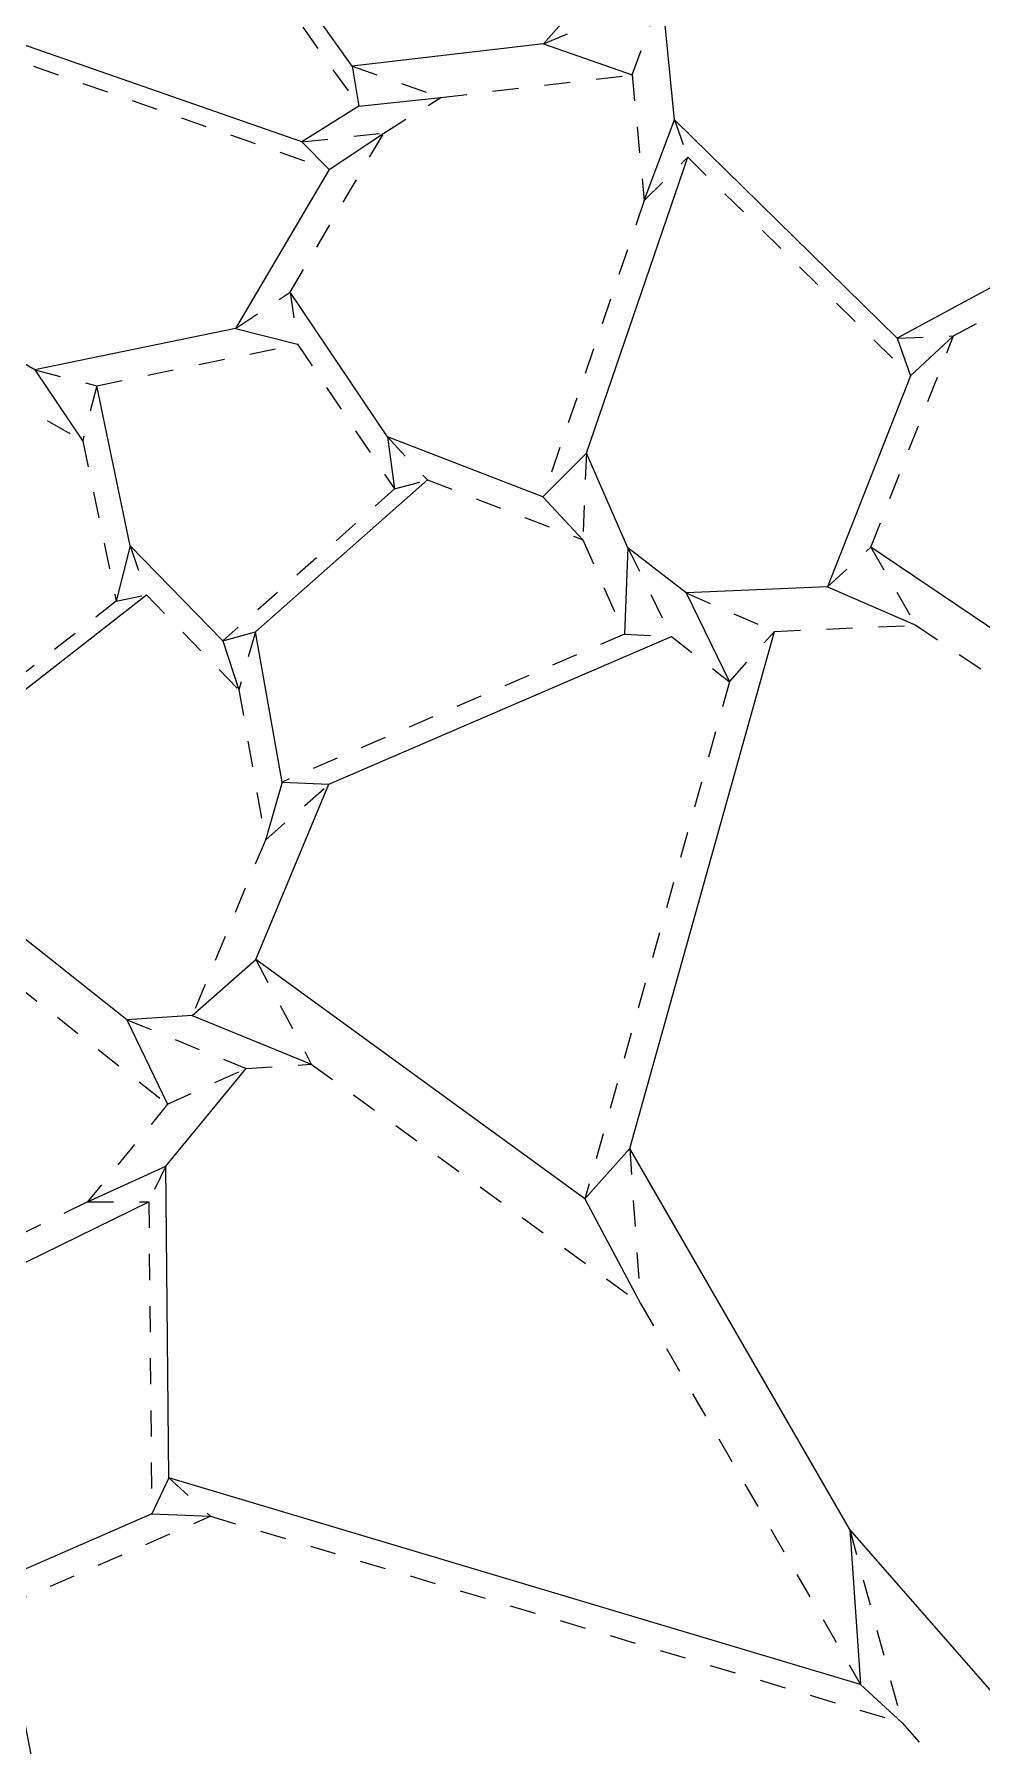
# Model space of a CAD drawing. Extents: x -8 to 221, y -288 to -9.
# Drawn here: x 142.2 to 180.6, y -222.6 to -153.1 of the extents above; entities that cross this region are included whole.
import ezdxf

# ---------------------------------------------------------------- set-up
doc = ezdxf.new("R2010")
doc.units = 0
for name, pattern in [('AI-LINETYPE-183', [2.116667, 1.058333, -1.058333]), ('AI-LINETYPE-197', [2.116667, 1.058333, -1.058333]), ('AI-LINETYPE-210', [2.116667, 1.058333, -1.058333]), ('AI-LINETYPE-211', [2.116667, 1.058333, -1.058333]), ('AI-LINETYPE-212', [2.116667, 1.058333, -1.058333]), ('AI-LINETYPE-213', [2.116667, 1.058333, -1.058333]), ('AI-LINETYPE-214', [2.116667, 1.058333, -1.058333]), ('AI-LINETYPE-227', [2.116667, 1.058333, -1.058333]), ('AI-LINETYPE-228', [2.116667, 1.058333, -1.058333]), ('AI-LINETYPE-229', [2.116667, 1.058333, -1.058333]), ('AI-LINETYPE-230', [2.116667, 1.058333, -1.058333]), ('AI-LINETYPE-240', [2.116667, 1.058333, -1.058333]), ('AI-LINETYPE-241', [2.116667, 1.058333, -1.058333]), ('AI-LINETYPE-242', [2.116667, 1.058333, -1.058333]), ('AI-LINETYPE-246', [2.116667, 1.058333, -1.058333]), ('AI-LINETYPE-248', [2.116667, 1.058333, -1.058333]), ('AI-LINETYPE-252', [2.116667, 1.058333, -1.058333]), ('AI-LINETYPE-253', [2.116667, 1.058333, -1.058333]), ('AI-LINETYPE-254', [2.116667, 1.058333, -1.058333]), ('AI-LINETYPE-257', [2.116667, 1.058333, -1.058333]), ('AI-LINETYPE-258', [2.116667, 1.058333, -1.058333]), ('AI-LINETYPE-259', [2.116667, 1.058333, -1.058333]), ('AI-LINETYPE-273', [2.116667, 1.058333, -1.058333]), ('AI-LINETYPE-274', [2.116667, 1.058333, -1.058333]), ('AI-LINETYPE-278', [2.116667, 1.058333, -1.058333]), ('AI-LINETYPE-279', [2.116667, 1.058333, -1.058333]), ('AI-LINETYPE-294', [2.116667, 1.058333, -1.058333]), ('AI-LINETYPE-295', [2.116667, 1.058333, -1.058333]), ('AI-LINETYPE-296', [2.116667, 1.058333, -1.058333]), ('AI-LINETYPE-301', [2.116667, 1.058333, -1.058333]), ('AI-LINETYPE-302', [2.116667, 1.058333, -1.058333]), ('AI-LINETYPE-303', [2.116667, 1.058333, -1.058333]), ('AI-LINETYPE-304', [2.116667, 1.058333, -1.058333]), ('AI-LINETYPE-313', [2.116667, 1.058333, -1.058333]), ('AI-LINETYPE-314', [2.116667, 1.058333, -1.058333]), ('AI-LINETYPE-315', [2.116667, 1.058333, -1.058333]), ('AI-LINETYPE-320', [2.116667, 1.058333, -1.058333]), ('AI-LINETYPE-500', [2.116667, 1.058333, -1.058333]), ('AI-LINETYPE-501', [2.116667, 1.058333, -1.058333]), ('AI-LINETYPE-514', [2.116667, 1.058333, -1.058333]), ('AI-LINETYPE-528', [2.116667, 1.058333, -1.058333]), ('AI-LINETYPE-529', [2.116667, 1.058333, -1.058333]), ('AI-LINETYPE-543', [2.116667, 1.058333, -1.058333]), ('AI-LINETYPE-544', [2.116667, 1.058333, -1.058333]), ('AI-LINETYPE-545', [2.116667, 1.058333, -1.058333]), ('AI-LINETYPE-546', [2.116667, 1.058333, -1.058333]), ('AI-LINETYPE-547', [2.116667, 1.058333, -1.058333]), ('AI-LINETYPE-548', [2.116667, 1.058333, -1.058333]), ('AI-LINETYPE-557', [2.116667, 1.058333, -1.058333]), ('AI-LINETYPE-558', [2.116667, 1.058333, -1.058333]), ('AI-LINETYPE-559', [2.116667, 1.058333, -1.058333]), ('AI-LINETYPE-560', [2.116667, 1.058333, -1.058333]), ('AI-LINETYPE-561', [2.116667, 1.058333, -1.058333]), ('AI-LINETYPE-562', [2.116667, 1.058333, -1.058333]), ('AI-LINETYPE-563', [2.116667, 1.058333, -1.058333]), ('AI-LINETYPE-571', [2.116667, 1.058333, -1.058333]), ('AI-LINETYPE-575', [2.116667, 1.058333, -1.058333]), ('AI-LINETYPE-580', [2.116667, 1.058333, -1.058333]), ('AI-LINETYPE-581', [2.116667, 1.058333, -1.058333]), ('AI-LINETYPE-585', [2.116667, 1.058333, -1.058333]), ('AI-LINETYPE-586', [2.116667, 1.058333, -1.058333]), ('AI-LINETYPE-603', [2.116667, 1.058333, -1.058333]), ('AI-LINETYPE-604', [2.116667, 1.058333, -1.058333]), ('AI-LINETYPE-608', [2.116667, 1.058333, -1.058333]), ('AI-LINETYPE-609', [2.116667, 1.058333, -1.058333]), ('AI-LINETYPE-621', [2.116667, 1.058333, -1.058333]), ('AI-LINETYPE-622', [2.116667, 1.058333, -1.058333]), ('AI-LINETYPE-626', [2.116667, 1.058333, -1.058333]), ('AI-LINETYPE-627', [2.116667, 1.058333, -1.058333])]:
    doc.linetypes.add(name, pattern=pattern)
doc.layers.add('MOUNTAINLINE', color=7, linetype='CONTINUOUS')
doc.layers.add('VALLEYLINE', color=7, linetype='CONTINUOUS')

# ---------------------------------------------------------------- blocks, each defined once
blk = doc.blocks.new('BLOCK_164')
at = {"layer": 'VALLEYLINE', "color": 29}
blk.add_lwpolyline([(164.573, -151.517), (162.823, -153.513)], dxfattribs=at)
blk = doc.blocks.new('BLOCK_165')
at = {"layer": 'VALLEYLINE', "color": 29}
blk.add_lwpolyline([(162.823, -153.513), (155.061, -154.423)], dxfattribs=at)
blk = doc.blocks.new('BLOCK_166')
at = {"layer": 'VALLEYLINE', "color": 29}
blk.add_lwpolyline([(155.061, -154.423), (150.33, -147.769)], dxfattribs=at)
blk = doc.blocks.new('BLOCK_179')
at = {"layer": 'VALLEYLINE', "color": 29}
blk.add_lwpolyline([(155.328, -156.039), (153.017, -157.489)], dxfattribs=at)
blk = doc.blocks.new('BLOCK_180')
at = {"layer": 'VALLEYLINE', "color": 29}
blk.add_lwpolyline([(153.017, -157.489), (141.023, -153.302)], dxfattribs=at)
blk = doc.blocks.new('BLOCK_195')
at = {"layer": 'VALLEYLINE', "color": 29}
blk.add_lwpolyline([(154.123, -158.606), (150.327, -165.06)], dxfattribs=at)
blk = doc.blocks.new('BLOCK_196')
at = {"layer": 'VALLEYLINE', "color": 29}
blk.add_lwpolyline([(150.327, -165.06), (142.177, -166.748)], dxfattribs=at)
blk = doc.blocks.new('BLOCK_197')
at = {"layer": 'VALLEYLINE', "color": 29}
blk.add_lwpolyline([(142.177, -166.748), (137.071, -163.791)], dxfattribs=at)
blk = doc.blocks.new('BLOCK_209')
at = {"layer": 'VALLEYLINE', "color": 29}
blk.add_lwpolyline([(162.802, -171.9), (156.492, -169.467)], dxfattribs=at)
blk = doc.blocks.new('BLOCK_210')
at = {"layer": 'VALLEYLINE', "color": 29}
blk.add_lwpolyline([(156.492, -169.467), (152.548, -163.589)], dxfattribs=at)
blk = doc.blocks.new('BLOCK_211')
at = {"layer": 'VALLEYLINE', "color": 29}
blk.add_lwpolyline([(202.955, -151.537), (177.18, -165.464)], dxfattribs=at)
blk = doc.blocks.new('BLOCK_212')
at = {"layer": 'VALLEYLINE', "color": 29}
blk.add_lwpolyline([(177.18, -165.464), (168.141, -156.594)], dxfattribs=at)
blk = doc.blocks.new('BLOCK_213')
at = {"layer": 'VALLEYLINE', "color": 29}
blk.add_lwpolyline([(168.141, -156.594), (167.642, -151.493)], dxfattribs=at)
blk = doc.blocks.new('BLOCK_224')
at = {"layer": 'VALLEYLINE', "color": 29}
blk.add_lwpolyline([(177.717, -166.981), (174.358, -175.55)], dxfattribs=at)
blk = doc.blocks.new('BLOCK_225')
at = {"layer": 'VALLEYLINE', "color": 29}
blk.add_lwpolyline([(174.358, -175.55), (168.615, -175.802)], dxfattribs=at)
blk = doc.blocks.new('BLOCK_226')
at = {"layer": 'VALLEYLINE', "color": 29}
blk.add_lwpolyline([(168.615, -175.802), (166.25, -173.964)], dxfattribs=at)
blk = doc.blocks.new('BLOCK_227')
at = {"layer": 'VALLEYLINE', "color": 29}
blk.add_lwpolyline([(166.25, -173.964), (164.564, -170.133)], dxfattribs=at)
blk = doc.blocks.new('BLOCK_228')
at = {"layer": 'VALLEYLINE', "color": 29}
blk.add_lwpolyline([(164.564, -170.133), (168.678, -158.111)], dxfattribs=at)
blk = doc.blocks.new('BLOCK_229')
at = {"layer": 'VALLEYLINE', "color": 29}
blk.add_lwpolyline([(149.804, -177.741), (146.051, -173.886)], dxfattribs=at)
blk = doc.blocks.new('BLOCK_230')
at = {"layer": 'VALLEYLINE', "color": 29}
blk.add_lwpolyline([(146.051, -173.886), (144.688, -167.389)], dxfattribs=at)
blk = doc.blocks.new('BLOCK_238')
at = {"layer": 'VALLEYLINE', "color": 29}
blk.add_lwpolyline([(218.861, -202.774), (176.112, -173.939)], dxfattribs=at)
blk = doc.blocks.new('BLOCK_243')
at = {"layer": 'VALLEYLINE', "color": 29}
blk.add_lwpolyline([(152.212, -183.478), (151.135, -177.374)], dxfattribs=at)
blk = doc.blocks.new('BLOCK_244')
at = {"layer": 'VALLEYLINE', "color": 29}
blk.add_lwpolyline([(151.135, -177.374), (158.114, -171.213)], dxfattribs=at)
blk = doc.blocks.new('BLOCK_248')
at = {"layer": 'VALLEYLINE', "color": 29}
blk.add_lwpolyline([(148.564, -192.947), (145.916, -193.123)], dxfattribs=at)
blk = doc.blocks.new('BLOCK_249')
at = {"layer": 'VALLEYLINE', "color": 29}
blk.add_lwpolyline([(145.916, -193.123), (139.784, -188.276)], dxfattribs=at)
blk = doc.blocks.new('BLOCK_251')
at = {"layer": 'VALLEYLINE', "color": 29}
blk.add_lwpolyline([(141.143, -180.226), (146.706, -175.877)], dxfattribs=at)
blk = doc.blocks.new('BLOCK_272')
at = {"layer": 'VALLEYLINE', "color": 29}
blk.add_lwpolyline([(164.507, -200.392), (151.146, -190.679)], dxfattribs=at)
blk = doc.blocks.new('BLOCK_273')
at = {"layer": 'VALLEYLINE', "color": 29}
blk.add_lwpolyline([(151.146, -190.679), (154.117, -183.566)], dxfattribs=at)
blk = doc.blocks.new('BLOCK_274')
at = {"layer": 'VALLEYLINE', "color": 29}
blk.add_lwpolyline([(154.117, -183.566), (168.015, -177.565)], dxfattribs=at)
blk = doc.blocks.new('BLOCK_277')
at = {"layer": 'VALLEYLINE', "color": 29}
blk.add_lwpolyline([(202.922, -245.434), (175.253, -213.813)], dxfattribs=at)
blk = doc.blocks.new('BLOCK_278')
at = {"layer": 'VALLEYLINE', "color": 29}
blk.add_lwpolyline([(175.253, -213.813), (166.324, -198.35)], dxfattribs=at)
blk = doc.blocks.new('BLOCK_279')
at = {"layer": 'VALLEYLINE', "color": 29}
blk.add_lwpolyline([(166.324, -198.35), (172.197, -177.361)], dxfattribs=at)
blk = doc.blocks.new('BLOCK_295')
at = {"layer": 'VALLEYLINE', "color": 29}
blk.add_lwpolyline([(175.691, -220.102), (147.617, -211.724)], dxfattribs=at)
blk = doc.blocks.new('BLOCK_296')
at = {"layer": 'VALLEYLINE', "color": 29}
blk.add_lwpolyline([(147.617, -211.724), (147.497, -199.061)], dxfattribs=at)
blk = doc.blocks.new('BLOCK_297')
at = {"layer": 'VALLEYLINE', "color": 29}
blk.add_lwpolyline([(147.497, -199.061), (150.752, -195.101)], dxfattribs=at)
blk = doc.blocks.new('BLOCK_298')
at = {"layer": 'VALLEYLINE', "color": 29}
blk.add_lwpolyline([(146.925, -213.177), (138.49, -216.86)], dxfattribs=at)
blk = doc.blocks.new('BLOCK_302')
at = {"layer": 'VALLEYLINE', "color": 29}
blk.add_lwpolyline([(135.395, -206.105), (146.805, -200.513)], dxfattribs=at)
blk = doc.blocks.new('BLOCK_317')
at = {"layer": 'VALLEYLINE', "color": 29}
blk.add_lwpolyline([(148.032, -253.815), (140.869, -216.961)], dxfattribs=at)
blk = doc.blocks.new('BLOCK_493')
at = {"layer": 'VALLEYLINE', "color": 29}
blk.add_lwpolyline([(162.823, -153.513), (166.418, -154.776)], dxfattribs=at)
blk = doc.blocks.new('BLOCK_494')
at = {"layer": 'VALLEYLINE', "color": 29}
blk.add_lwpolyline([(155.061, -154.423), (155.328, -156.039)], dxfattribs=at)
blk = doc.blocks.new('BLOCK_506')
at = {"layer": 'VALLEYLINE', "color": 29}
blk.add_lwpolyline([(155.328, -156.039), (158.656, -155.685)], dxfattribs=at)
blk = doc.blocks.new('BLOCK_507')
at = {"layer": 'VALLEYLINE', "color": 29}
blk.add_lwpolyline([(153.017, -157.489), (154.123, -158.606)], dxfattribs=at)
blk = doc.blocks.new('BLOCK_519')
at = {"layer": 'VALLEYLINE', "color": 29}
blk.add_lwpolyline([(154.123, -158.606), (156.344, -157.135)], dxfattribs=at)
blk = doc.blocks.new('BLOCK_520')
at = {"layer": 'VALLEYLINE', "color": 29}
blk.add_lwpolyline([(150.327, -165.06), (152.839, -165.702)], dxfattribs=at)
blk = doc.blocks.new('BLOCK_521')
at = {"layer": 'VALLEYLINE', "color": 29}
blk.add_lwpolyline([(142.177, -166.748), (144.12, -169.64)], dxfattribs=at)
blk = doc.blocks.new('BLOCK_534')
at = {"layer": 'VALLEYLINE', "color": 29}
blk.add_lwpolyline([(166.917, -159.877), (168.141, -156.594)], dxfattribs=at)
blk = doc.blocks.new('BLOCK_535')
at = {"layer": 'VALLEYLINE', "color": 29}
blk.add_lwpolyline([(162.802, -171.9), (164.564, -170.133)], dxfattribs=at)
blk = doc.blocks.new('BLOCK_536')
at = {"layer": 'VALLEYLINE', "color": 29}
blk.add_lwpolyline([(162.802, -171.9), (164.424, -173.645)], dxfattribs=at)
blk = doc.blocks.new('BLOCK_537')
at = {"layer": 'VALLEYLINE', "color": 29}
blk.add_lwpolyline([(156.492, -169.467), (156.783, -171.58)], dxfattribs=at)
blk = doc.blocks.new('BLOCK_539')
at = {"layer": 'VALLEYLINE', "color": 29}
blk.add_lwpolyline([(177.18, -165.464), (177.717, -166.981)], dxfattribs=at)
blk = doc.blocks.new('BLOCK_548')
at = {"layer": 'VALLEYLINE', "color": 29}
blk.add_lwpolyline([(177.717, -166.981), (179.471, -165.37)], dxfattribs=at)
blk = doc.blocks.new('BLOCK_549')
at = {"layer": 'VALLEYLINE', "color": 29}
blk.add_lwpolyline([(174.358, -175.55), (177.94, -177.109)], dxfattribs=at)
blk = doc.blocks.new('BLOCK_550')
at = {"layer": 'VALLEYLINE', "color": 29}
blk.add_lwpolyline([(168.615, -175.802), (170.381, -179.403)], dxfattribs=at)
blk = doc.blocks.new('BLOCK_551')
at = {"layer": 'VALLEYLINE', "color": 29}
blk.add_lwpolyline([(166.25, -173.964), (166.11, -177.476)], dxfattribs=at)
blk = doc.blocks.new('BLOCK_552')
at = {"layer": 'VALLEYLINE', "color": 29}
blk.add_lwpolyline([(149.804, -177.741), (151.135, -177.374)], dxfattribs=at)
blk = doc.blocks.new('BLOCK_553')
at = {"layer": 'VALLEYLINE', "color": 29}
blk.add_lwpolyline([(149.804, -177.741), (150.458, -179.732)], dxfattribs=at)
blk = doc.blocks.new('BLOCK_554')
at = {"layer": 'VALLEYLINE', "color": 29}
blk.add_lwpolyline([(146.051, -173.886), (145.483, -176.136)], dxfattribs=at)
blk = doc.blocks.new('BLOCK_569')
at = {"layer": 'VALLEYLINE', "color": 29}
blk.add_lwpolyline([(152.212, -183.478), (154.117, -183.566)], dxfattribs=at)
blk = doc.blocks.new('BLOCK_570')
at = {"layer": 'VALLEYLINE', "color": 29}
blk.add_lwpolyline([(152.212, -183.478), (151.535, -185.835)], dxfattribs=at)
blk = doc.blocks.new('BLOCK_574')
at = {"layer": 'VALLEYLINE', "color": 29}
blk.add_lwpolyline([(148.564, -192.947), (151.146, -190.679)], dxfattribs=at)
blk = doc.blocks.new('BLOCK_575')
at = {"layer": 'VALLEYLINE', "color": 29}
blk.add_lwpolyline([(148.564, -192.947), (153.4, -194.926)], dxfattribs=at)
blk = doc.blocks.new('BLOCK_576')
at = {"layer": 'VALLEYLINE', "color": 29}
blk.add_lwpolyline([(145.916, -193.123), (147.565, -196.556)], dxfattribs=at)
blk = doc.blocks.new('BLOCK_592')
at = {"layer": 'VALLEYLINE', "color": 29}
blk.add_lwpolyline([(164.507, -200.392), (166.324, -198.35)], dxfattribs=at)
blk = doc.blocks.new('BLOCK_593')
at = {"layer": 'VALLEYLINE', "color": 29}
blk.add_lwpolyline([(164.507, -200.392), (166.761, -204.638)], dxfattribs=at)
blk = doc.blocks.new('BLOCK_597')
at = {"layer": 'VALLEYLINE', "color": 29}
blk.add_lwpolyline([(175.253, -213.813), (175.691, -220.102)], dxfattribs=at)
blk = doc.blocks.new('BLOCK_609')
at = {"layer": 'VALLEYLINE', "color": 29}
blk.add_lwpolyline([(144.31, -200.517), (147.497, -199.061)], dxfattribs=at)
blk = doc.blocks.new('BLOCK_614')
at = {"layer": 'VALLEYLINE', "color": 29}
blk.add_lwpolyline([(175.691, -220.102), (177.378, -221.656)], dxfattribs=at)
blk = doc.blocks.new('BLOCK_615')
at = {"layer": 'VALLEYLINE', "color": 29}
blk.add_lwpolyline([(147.617, -211.724), (146.925, -213.177)], dxfattribs=at)
blk = doc.blocks.new('BLOCK_616')
at = {"layer": 'VALLEYLINE', "color": 29}
blk.add_lwpolyline([(146.925, -213.177), (149.304, -213.278)], dxfattribs=at)
blk = doc.blocks.new('BLOCK_808')
at = {"layer": 'MOUNTAINLINE', "color": 29, "linetype": 'AI-LINETYPE-183'}
blk.add_lwpolyline([(150.596, -149.386), (155.328, -156.039)], dxfattribs=at)
blk = doc.blocks.new('BLOCK_822')
at = {"layer": 'MOUNTAINLINE', "color": 29, "linetype": 'AI-LINETYPE-197'}
blk.add_lwpolyline([(142.13, -154.419), (154.123, -158.606)], dxfattribs=at)
blk = doc.blocks.new('BLOCK_835')
at = {"layer": 'MOUNTAINLINE', "color": 29, "linetype": 'AI-LINETYPE-210'}
blk.add_lwpolyline([(158.656, -155.685), (166.418, -154.776)], dxfattribs=at)
blk = doc.blocks.new('BLOCK_836')
at = {"layer": 'MOUNTAINLINE', "color": 29, "linetype": 'AI-LINETYPE-211'}
blk.add_lwpolyline([(166.418, -154.776), (166.917, -159.877)], dxfattribs=at)
blk = doc.blocks.new('BLOCK_837')
at = {"layer": 'MOUNTAINLINE', "color": 29, "linetype": 'AI-LINETYPE-212'}
blk.add_lwpolyline([(166.917, -159.877), (162.802, -171.9)], dxfattribs=at)
blk = doc.blocks.new('BLOCK_838')
at = {"layer": 'MOUNTAINLINE', "color": 29, "linetype": 'AI-LINETYPE-213'}
blk.add_lwpolyline([(152.548, -163.589), (156.344, -157.135)], dxfattribs=at)
blk = doc.blocks.new('BLOCK_839')
at = {"layer": 'MOUNTAINLINE', "color": 29, "linetype": 'AI-LINETYPE-214'}
blk.add_lwpolyline([(156.344, -157.135), (158.656, -155.685)], dxfattribs=at)
blk = doc.blocks.new('BLOCK_852')
at = {"layer": 'MOUNTAINLINE', "color": 29, "linetype": 'AI-LINETYPE-227'}
blk.add_lwpolyline([(168.678, -158.111), (177.717, -166.981)], dxfattribs=at)
blk = doc.blocks.new('BLOCK_853')
at = {"layer": 'MOUNTAINLINE', "color": 29, "linetype": 'AI-LINETYPE-228'}
blk.add_lwpolyline([(152.839, -165.702), (156.783, -171.58)], dxfattribs=at)
blk = doc.blocks.new('BLOCK_854')
at = {"layer": 'MOUNTAINLINE', "color": 29, "linetype": 'AI-LINETYPE-229'}
blk.add_lwpolyline([(156.783, -171.58), (149.804, -177.741)], dxfattribs=at)
blk = doc.blocks.new('BLOCK_855')
at = {"layer": 'MOUNTAINLINE', "color": 29, "linetype": 'AI-LINETYPE-230'}
blk.add_lwpolyline([(144.688, -167.389), (152.839, -165.702)], dxfattribs=at)
blk = doc.blocks.new('BLOCK_865')
at = {"layer": 'MOUNTAINLINE', "color": 29, "linetype": 'AI-LINETYPE-240'}
blk.add_lwpolyline([(139.013, -166.683), (144.12, -169.64)], dxfattribs=at)
blk = doc.blocks.new('BLOCK_866')
at = {"layer": 'MOUNTAINLINE', "color": 29, "linetype": 'AI-LINETYPE-241'}
blk.add_lwpolyline([(144.12, -169.64), (145.483, -176.136)], dxfattribs=at)
blk = doc.blocks.new('BLOCK_867')
at = {"layer": 'MOUNTAINLINE', "color": 29, "linetype": 'AI-LINETYPE-242'}
blk.add_lwpolyline([(145.483, -176.136), (139.92, -180.485)], dxfattribs=at)
blk = doc.blocks.new('BLOCK_871')
at = {"layer": 'MOUNTAINLINE', "color": 29, "linetype": 'AI-LINETYPE-246'}
blk.add_lwpolyline([(179.471, -165.37), (205.246, -151.443)], dxfattribs=at)
blk = doc.blocks.new('BLOCK_873')
at = {"layer": 'MOUNTAINLINE', "color": 29, "linetype": 'AI-LINETYPE-248'}
blk.add_lwpolyline([(176.112, -173.939), (179.471, -165.37)], dxfattribs=at)
blk = doc.blocks.new('BLOCK_877')
at = {"layer": 'MOUNTAINLINE', "color": 29, "linetype": 'AI-LINETYPE-252'}
blk.add_lwpolyline([(158.114, -171.213), (164.424, -173.645)], dxfattribs=at)
blk = doc.blocks.new('BLOCK_878')
at = {"layer": 'MOUNTAINLINE', "color": 29, "linetype": 'AI-LINETYPE-253'}
blk.add_lwpolyline([(164.424, -173.645), (166.11, -177.476)], dxfattribs=at)
blk = doc.blocks.new('BLOCK_879')
at = {"layer": 'MOUNTAINLINE', "color": 29, "linetype": 'AI-LINETYPE-254'}
blk.add_lwpolyline([(166.11, -177.476), (152.212, -183.478)], dxfattribs=at)
blk = doc.blocks.new('BLOCK_882')
at = {"layer": 'MOUNTAINLINE', "color": 29, "linetype": 'AI-LINETYPE-257'}
blk.add_lwpolyline([(146.706, -175.877), (150.458, -179.732)], dxfattribs=at)
blk = doc.blocks.new('BLOCK_883')
at = {"layer": 'MOUNTAINLINE', "color": 29, "linetype": 'AI-LINETYPE-258'}
blk.add_lwpolyline([(150.458, -179.732), (151.535, -185.835)], dxfattribs=at)
blk = doc.blocks.new('BLOCK_884')
at = {"layer": 'MOUNTAINLINE', "color": 29, "linetype": 'AI-LINETYPE-259'}
blk.add_lwpolyline([(151.535, -185.835), (148.564, -192.947)], dxfattribs=at)
blk = doc.blocks.new('BLOCK_898')
at = {"layer": 'MOUNTAINLINE', "color": 29, "linetype": 'AI-LINETYPE-273'}
blk.add_lwpolyline([(168.015, -177.565), (170.381, -179.403)], dxfattribs=at)
blk = doc.blocks.new('BLOCK_899')
at = {"layer": 'MOUNTAINLINE', "color": 29, "linetype": 'AI-LINETYPE-274'}
blk.add_lwpolyline([(170.381, -179.403), (164.507, -200.392)], dxfattribs=at)
blk = doc.blocks.new('BLOCK_903')
at = {"layer": 'MOUNTAINLINE', "color": 29, "linetype": 'AI-LINETYPE-278'}
blk.add_lwpolyline([(177.94, -177.109), (220.688, -205.944)], dxfattribs=at)
blk = doc.blocks.new('BLOCK_904')
at = {"layer": 'MOUNTAINLINE', "color": 29, "linetype": 'AI-LINETYPE-279'}
blk.add_lwpolyline([(172.197, -177.361), (177.94, -177.109)], dxfattribs=at)
blk = doc.blocks.new('BLOCK_919')
at = {"layer": 'MOUNTAINLINE', "color": 29, "linetype": 'AI-LINETYPE-294'}
blk.add_lwpolyline([(141.433, -191.71), (147.565, -196.556)], dxfattribs=at)
blk = doc.blocks.new('BLOCK_920')
at = {"layer": 'MOUNTAINLINE', "color": 29, "linetype": 'AI-LINETYPE-295'}
blk.add_lwpolyline([(147.565, -196.556), (144.31, -200.517)], dxfattribs=at)
blk = doc.blocks.new('BLOCK_921')
at = {"layer": 'MOUNTAINLINE', "color": 29, "linetype": 'AI-LINETYPE-296'}
blk.add_lwpolyline([(144.31, -200.517), (132.9, -206.108)], dxfattribs=at)
blk = doc.blocks.new('BLOCK_926')
at = {"layer": 'MOUNTAINLINE', "color": 29, "linetype": 'AI-LINETYPE-301'}
blk.add_lwpolyline([(150.752, -195.101), (153.4, -194.926)], dxfattribs=at)
blk = doc.blocks.new('BLOCK_927')
at = {"layer": 'MOUNTAINLINE', "color": 29, "linetype": 'AI-LINETYPE-302'}
blk.add_lwpolyline([(153.4, -194.926), (166.761, -204.638)], dxfattribs=at)
blk = doc.blocks.new('BLOCK_928')
at = {"layer": 'MOUNTAINLINE', "color": 29, "linetype": 'AI-LINETYPE-303'}
blk.add_lwpolyline([(166.761, -204.638), (175.691, -220.102)], dxfattribs=at)
blk = doc.blocks.new('BLOCK_929')
at = {"layer": 'MOUNTAINLINE', "color": 29, "linetype": 'AI-LINETYPE-304'}
blk.add_lwpolyline([(146.805, -200.513), (146.925, -213.177)], dxfattribs=at)
blk = doc.blocks.new('BLOCK_938')
at = {"layer": 'MOUNTAINLINE', "color": 29, "linetype": 'AI-LINETYPE-313'}
blk.add_lwpolyline([(149.304, -213.278), (177.378, -221.656)], dxfattribs=at)
blk = doc.blocks.new('BLOCK_939')
at = {"layer": 'MOUNTAINLINE', "color": 29, "linetype": 'AI-LINETYPE-314'}
blk.add_lwpolyline([(177.378, -221.656), (205.045, -253.277)], dxfattribs=at)
blk = doc.blocks.new('BLOCK_940')
at = {"layer": 'MOUNTAINLINE', "color": 29, "linetype": 'AI-LINETYPE-315'}
blk.add_lwpolyline([(140.869, -216.961), (149.304, -213.278)], dxfattribs=at)
blk = doc.blocks.new('BLOCK_945')
at = {"layer": 'MOUNTAINLINE', "color": 29, "linetype": 'AI-LINETYPE-320'}
blk.add_lwpolyline([(139.92, -220.496), (147.083, -257.349)], dxfattribs=at)
blk = doc.blocks.new('BLOCK_1125')
at = {"layer": 'MOUNTAINLINE', "color": 29, "linetype": 'AI-LINETYPE-500'}
blk.add_lwpolyline([(162.823, -153.513), (167.642, -151.493)], dxfattribs=at)
blk = doc.blocks.new('BLOCK_1126')
at = {"layer": 'MOUNTAINLINE', "color": 29, "linetype": 'AI-LINETYPE-501'}
blk.add_lwpolyline([(155.061, -154.423), (158.656, -155.685)], dxfattribs=at)
blk = doc.blocks.new('BLOCK_1139')
at = {"layer": 'MOUNTAINLINE', "color": 29, "linetype": 'AI-LINETYPE-514'}
blk.add_lwpolyline([(153.017, -157.489), (156.344, -157.135)], dxfattribs=at)
blk = doc.blocks.new('BLOCK_1153')
at = {"layer": 'MOUNTAINLINE', "color": 29, "linetype": 'AI-LINETYPE-528'}
blk.add_lwpolyline([(150.327, -165.06), (152.548, -163.589)], dxfattribs=at)
blk = doc.blocks.new('BLOCK_1154')
at = {"layer": 'MOUNTAINLINE', "color": 29, "linetype": 'AI-LINETYPE-529'}
blk.add_lwpolyline([(142.177, -166.748), (144.688, -167.389)], dxfattribs=at)
blk = doc.blocks.new('BLOCK_1168')
at = {"layer": 'MOUNTAINLINE', "color": 29, "linetype": 'AI-LINETYPE-543'}
blk.add_lwpolyline([(166.418, -154.776), (167.642, -151.493)], dxfattribs=at)
blk = doc.blocks.new('BLOCK_1169')
at = {"layer": 'MOUNTAINLINE', "color": 29, "linetype": 'AI-LINETYPE-544'}
blk.add_lwpolyline([(166.917, -159.877), (168.678, -158.111)], dxfattribs=at)
blk = doc.blocks.new('BLOCK_1170')
at = {"layer": 'MOUNTAINLINE', "color": 29, "linetype": 'AI-LINETYPE-545'}
blk.add_lwpolyline([(156.492, -169.467), (158.114, -171.213)], dxfattribs=at)
blk = doc.blocks.new('BLOCK_1171')
at = {"layer": 'MOUNTAINLINE', "color": 29, "linetype": 'AI-LINETYPE-546'}
blk.add_lwpolyline([(152.548, -163.589), (152.839, -165.702)], dxfattribs=at)
blk = doc.blocks.new('BLOCK_1172')
at = {"layer": 'MOUNTAINLINE', "color": 29, "linetype": 'AI-LINETYPE-547'}
blk.add_lwpolyline([(177.18, -165.464), (179.471, -165.37)], dxfattribs=at)
blk = doc.blocks.new('BLOCK_1173')
at = {"layer": 'MOUNTAINLINE', "color": 29, "linetype": 'AI-LINETYPE-548'}
blk.add_lwpolyline([(168.141, -156.594), (168.678, -158.111)], dxfattribs=at)
blk = doc.blocks.new('BLOCK_1182')
at = {"layer": 'MOUNTAINLINE', "color": 29, "linetype": 'AI-LINETYPE-557'}
blk.add_lwpolyline([(174.358, -175.55), (176.112, -173.939)], dxfattribs=at)
blk = doc.blocks.new('BLOCK_1183')
at = {"layer": 'MOUNTAINLINE', "color": 29, "linetype": 'AI-LINETYPE-558'}
blk.add_lwpolyline([(168.615, -175.802), (172.197, -177.361)], dxfattribs=at)
blk = doc.blocks.new('BLOCK_1184')
at = {"layer": 'MOUNTAINLINE', "color": 29, "linetype": 'AI-LINETYPE-559'}
blk.add_lwpolyline([(166.25, -173.964), (168.015, -177.565)], dxfattribs=at)
blk = doc.blocks.new('BLOCK_1185')
at = {"layer": 'MOUNTAINLINE', "color": 29, "linetype": 'AI-LINETYPE-560'}
blk.add_lwpolyline([(164.564, -170.133), (164.424, -173.645)], dxfattribs=at)
blk = doc.blocks.new('BLOCK_1186')
at = {"layer": 'MOUNTAINLINE', "color": 29, "linetype": 'AI-LINETYPE-561'}
blk.add_lwpolyline([(156.783, -171.58), (158.114, -171.213)], dxfattribs=at)
blk = doc.blocks.new('BLOCK_1187')
at = {"layer": 'MOUNTAINLINE', "color": 29, "linetype": 'AI-LINETYPE-562'}
blk.add_lwpolyline([(146.051, -173.886), (146.706, -175.877)], dxfattribs=at)
blk = doc.blocks.new('BLOCK_1188')
at = {"layer": 'MOUNTAINLINE', "color": 29, "linetype": 'AI-LINETYPE-563'}
blk.add_lwpolyline([(144.688, -167.389), (144.12, -169.64)], dxfattribs=at)
blk = doc.blocks.new('BLOCK_1196')
at = {"layer": 'MOUNTAINLINE', "color": 29, "linetype": 'AI-LINETYPE-571'}
blk.add_lwpolyline([(145.483, -176.136), (146.706, -175.877)], dxfattribs=at)
blk = doc.blocks.new('BLOCK_1200')
at = {"layer": 'MOUNTAINLINE', "color": 29, "linetype": 'AI-LINETYPE-575'}
blk.add_lwpolyline([(176.112, -173.939), (177.94, -177.109)], dxfattribs=at)
blk = doc.blocks.new('BLOCK_1205')
at = {"layer": 'MOUNTAINLINE', "color": 29, "linetype": 'AI-LINETYPE-580'}
blk.add_lwpolyline([(166.11, -177.476), (168.015, -177.565)], dxfattribs=at)
blk = doc.blocks.new('BLOCK_1206')
at = {"layer": 'MOUNTAINLINE', "color": 29, "linetype": 'AI-LINETYPE-581'}
blk.add_lwpolyline([(151.135, -177.374), (150.458, -179.732)], dxfattribs=at)
blk = doc.blocks.new('BLOCK_1210')
at = {"layer": 'MOUNTAINLINE', "color": 29, "linetype": 'AI-LINETYPE-585'}
blk.add_lwpolyline([(151.535, -185.835), (154.117, -183.566)], dxfattribs=at)
blk = doc.blocks.new('BLOCK_1211')
at = {"layer": 'MOUNTAINLINE', "color": 29, "linetype": 'AI-LINETYPE-586'}
blk.add_lwpolyline([(145.916, -193.123), (150.752, -195.101)], dxfattribs=at)
blk = doc.blocks.new('BLOCK_1228')
at = {"layer": 'MOUNTAINLINE', "color": 29, "linetype": 'AI-LINETYPE-603'}
blk.add_lwpolyline([(170.381, -179.403), (172.197, -177.361)], dxfattribs=at)
blk = doc.blocks.new('BLOCK_1229')
at = {"layer": 'MOUNTAINLINE', "color": 29, "linetype": 'AI-LINETYPE-604'}
blk.add_lwpolyline([(151.146, -190.679), (153.4, -194.926)], dxfattribs=at)
blk = doc.blocks.new('BLOCK_1233')
at = {"layer": 'MOUNTAINLINE', "color": 29, "linetype": 'AI-LINETYPE-608'}
blk.add_lwpolyline([(175.253, -213.813), (177.378, -221.656)], dxfattribs=at)
blk = doc.blocks.new('BLOCK_1234')
at = {"layer": 'MOUNTAINLINE', "color": 29, "linetype": 'AI-LINETYPE-609'}
blk.add_lwpolyline([(166.324, -198.35), (166.761, -204.638)], dxfattribs=at)
blk = doc.blocks.new('BLOCK_1246')
at = {"layer": 'MOUNTAINLINE', "color": 29, "linetype": 'AI-LINETYPE-621'}
blk.add_lwpolyline([(147.565, -196.556), (150.752, -195.101)], dxfattribs=at)
blk = doc.blocks.new('BLOCK_1247')
at = {"layer": 'MOUNTAINLINE', "color": 29, "linetype": 'AI-LINETYPE-622'}
blk.add_lwpolyline([(144.31, -200.517), (146.805, -200.513)], dxfattribs=at)
blk = doc.blocks.new('BLOCK_1251')
at = {"layer": 'MOUNTAINLINE', "color": 29, "linetype": 'AI-LINETYPE-626'}
blk.add_lwpolyline([(147.617, -211.724), (149.304, -213.278)], dxfattribs=at)
blk = doc.blocks.new('BLOCK_1252')
at = {"layer": 'MOUNTAINLINE', "color": 29, "linetype": 'AI-LINETYPE-627'}
blk.add_lwpolyline([(147.497, -199.061), (146.805, -200.513)], dxfattribs=at)

msp = doc.modelspace()

# ---------------------------------------------------------------- block references
at = {"layer": 'MOUNTAINLINE'}
for name in ['BLOCK_808', 'BLOCK_871', 'BLOCK_1125', 'BLOCK_1168', 'BLOCK_822', 'BLOCK_1126', 'BLOCK_835', 'BLOCK_836', 'BLOCK_839', 'BLOCK_1173', 'BLOCK_838', 'BLOCK_1139', 'BLOCK_1169', 'BLOCK_852', 'BLOCK_837', 'BLOCK_1153', 'BLOCK_1171', 'BLOCK_855', 'BLOCK_853', 'BLOCK_873', 'BLOCK_1172', 'BLOCK_865', 'BLOCK_1154', 'BLOCK_1188', 'BLOCK_1170', 'BLOCK_866', 'BLOCK_1185', 'BLOCK_854', 'BLOCK_1186', 'BLOCK_877', 'BLOCK_878', 'BLOCK_1187', 'BLOCK_1184', 'BLOCK_1182', 'BLOCK_1200', 'BLOCK_867', 'BLOCK_1196', 'BLOCK_882', 'BLOCK_1183', 'BLOCK_904', 'BLOCK_903', 'BLOCK_1206', 'BLOCK_879', 'BLOCK_1205', 'BLOCK_898', 'BLOCK_1228', 'BLOCK_883', 'BLOCK_899', 'BLOCK_1210', 'BLOCK_884', 'BLOCK_1229', 'BLOCK_919', 'BLOCK_1211', 'BLOCK_1246', 'BLOCK_926', 'BLOCK_927', 'BLOCK_920', 'BLOCK_1234', 'BLOCK_1252', 'BLOCK_921', 'BLOCK_1247', 'BLOCK_929', 'BLOCK_928', 'BLOCK_1251', 'BLOCK_940', 'BLOCK_938', 'BLOCK_1233', 'BLOCK_945', 'BLOCK_939']:
    msp.add_blockref(name, (0, 0), dxfattribs=at)
at = {"layer": 'VALLEYLINE'}
for name in ['BLOCK_166', 'BLOCK_164', 'BLOCK_213', 'BLOCK_211', 'BLOCK_180', 'BLOCK_165', 'BLOCK_493', 'BLOCK_494', 'BLOCK_179', 'BLOCK_506', 'BLOCK_534', 'BLOCK_212', 'BLOCK_507', 'BLOCK_519', 'BLOCK_228', 'BLOCK_195', 'BLOCK_197', 'BLOCK_210', 'BLOCK_196', 'BLOCK_520', 'BLOCK_539', 'BLOCK_548', 'BLOCK_521', 'BLOCK_230', 'BLOCK_224', 'BLOCK_209', 'BLOCK_537', 'BLOCK_535', 'BLOCK_227', 'BLOCK_244', 'BLOCK_536', 'BLOCK_554', 'BLOCK_229', 'BLOCK_551', 'BLOCK_226', 'BLOCK_238', 'BLOCK_225', 'BLOCK_549', 'BLOCK_251', 'BLOCK_550', 'BLOCK_552', 'BLOCK_553', 'BLOCK_243', 'BLOCK_274', 'BLOCK_279', 'BLOCK_273', 'BLOCK_570', 'BLOCK_569', 'BLOCK_249', 'BLOCK_574', 'BLOCK_272', 'BLOCK_248', 'BLOCK_576', 'BLOCK_575', 'BLOCK_297', 'BLOCK_592', 'BLOCK_278', 'BLOCK_609', 'BLOCK_296', 'BLOCK_302', 'BLOCK_593', 'BLOCK_615', 'BLOCK_295', 'BLOCK_298', 'BLOCK_616', 'BLOCK_277', 'BLOCK_597', 'BLOCK_317', 'BLOCK_614']:
    msp.add_blockref(name, (0, 0), dxfattribs=at)

doc.saveas('drawing.dxf')
